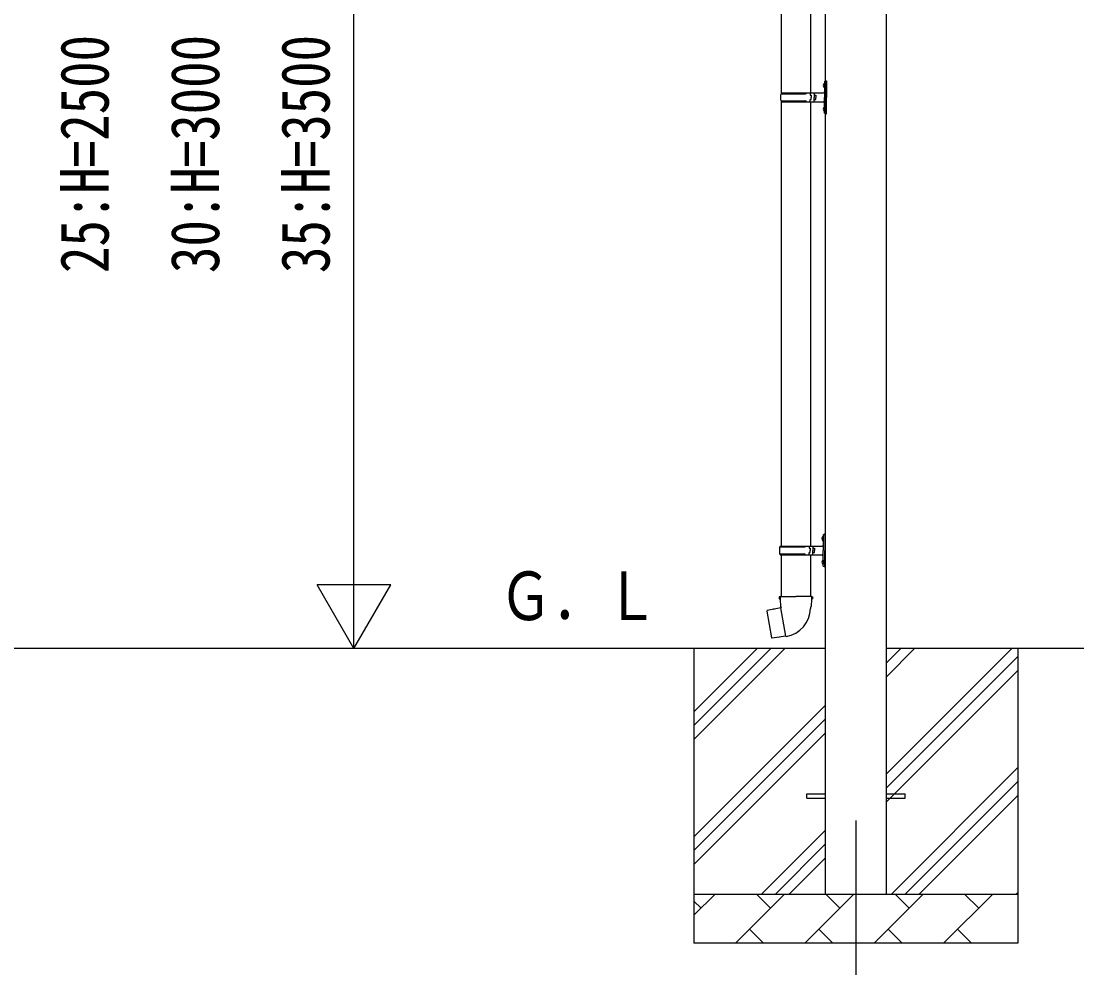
# Model space of a CAD drawing. Units: millimetres, scale not verified. Extents: x -12615 to 12615, y -8910 to 8910.
# Drawn here: x -3960 to -1809, y -5632 to -3704 of the extents above; entities that cross this region are included whole.
import ezdxf
from ezdxf.enums import TextEntityAlignment as Align

# ---------------------------------------------------------------- set-up
doc = ezdxf.new("R2010")
doc.units = ezdxf.units.MM
doc.header["$LTSCALE"] = 40
for name, color, linetype in [('0-3_YKK_12', 2, 'Continuous'), ('0-4_YKK_13', 4, 'Continuous'), ('0-5_YKK_A1', 4, 'Continuous'), ('0-6_YKK_D', 6, 'Continuous')]:
    doc.layers.add(name, color=color, linetype=linetype)
doc.styles.add('ＭＳ ゴシック', font='')
doc.styles.get('ＭＳ ゴシック').set_extended_font_data('MS Gothic')

msp = doc.modelspace()

# ---------------------------------------------------------------- linework, layer by layer
at = {"layer": '0-3_YKK_12'}
msp.add_line((-2259.22, -5332.18), (-2259.22, -5832.18), dxfattribs=at)
at = {"layer": '0-4_YKK_13'}
for p, q in [((-2411.72, -2962.74), (-2411.72, -3850.68)), ((-2351.72, -2962.74), (-2351.72, -3850.68)), ((-2323.22, -3827.68), (-2320.22, -3826.18)), ((-2323.22, -3827.68), (-2323.22, -3859.68)), ((-2320.22, -3826.18), (-2320.22, -3859.68)), ((-2320.22, -3826.18), (-2319.22, -3826.18)), ((-2319.22, -3826.18), (-2319.22, -3859.68)), ((-2325.52, -3833.54), (-2323.47, -3834.53)), ((-2324.25, -3831.53), (-2323.62, -3831.53)), ((-2324.25, -3831.53), (-2324.25, -3839.83)), ((-2324.25, -3839.83), (-2323.62, -3839.83)), ((-2323.62, -3831.53), (-2323.62, -3839.83)), ((-2323.62, -3831.53), (-2323.22, -3831.93)), ((-2323.62, -3839.83), (-2323.22, -3839.43)), ((-2323.47, -3834.53), (-2322.86, -3835.68)), ((-2323.22, -3831.93), (-2323.22, -3839.43)), ((-2412.22, -3852.68), (-2361.88, -3852.68)), ((-2412.22, -3866.68), (-2361.88, -3866.68)), ((-2411.72, -3868.68), (-2411.72, -4773.18)), ((-2411.22, -3850.68), (-2325.22, -3850.68)), ((-2411.22, -3850.68), (-2411.22, -3852.68)), ((-2411.22, -3868.68), (-2411.22, -3866.68)), ((-2411.22, -3868.68), (-2325.22, -3868.68)), ((-2352.22, -3850.68), (-2352.22, -3855.18)), ((-2352.22, -3855.18), (-2350.22, -3855.18)), ((-2352.22, -3868.68), (-2352.22, -3864.18)), ((-2352.22, -3864.18), (-2350.22, -3864.18)), ((-2351.72, -3868.68), (-2351.72, -4773.18)), ((-2350.22, -3855.18), (-2350.22, -3859.68)), ((-2350.22, -3864.18), (-2350.22, -3859.68)), ((-2344.22, -3850.68), (-2344.22, -3859.68)), ((-2344.22, -3855.18), (-2341.22, -3855.18)), ((-2344.22, -3868.68), (-2344.22, -3859.68)), ((-2344.22, -3864.18), (-2341.22, -3864.18)), ((-2341.22, -3855.18), (-2341.22, -3859.68)), ((-2341.22, -3864.18), (-2341.22, -3859.68)), ((-2323.22, -3891.68), (-2323.22, -3859.68)), ((-2320.22, -3893.18), (-2320.22, -3859.68)), ((-2319.22, -3893.18), (-2319.22, -3859.68)), ((-2325.52, -3881.54), (-2323.47, -3882.53)), ((-2324.25, -3879.53), (-2323.62, -3879.53)), ((-2324.25, -3879.53), (-2324.25, -3887.83)), ((-2324.25, -3887.83), (-2323.62, -3887.83)), ((-2323.62, -3879.53), (-2323.62, -3887.83)), ((-2323.62, -3879.53), (-2323.22, -3879.93)), ((-2323.62, -3887.83), (-2323.22, -3887.43)), ((-2323.47, -3882.53), (-2322.86, -3883.68)), ((-2323.22, -3879.93), (-2323.22, -3887.43)), ((-2323.22, -3891.68), (-2320.22, -3893.18)), ((-2320.22, -3893.18), (-2319.22, -3893.18)), ((-2325.72, -4750.18), (-2322.72, -4748.68)), ((-2325.72, -4750.18), (-2325.72, -4782.18)), ((-2322.72, -4748.68), (-2322.72, -4782.18)), ((-2322.72, -4748.68), (-2321.72, -4748.68)), ((-2321.72, -4748.68), (-2321.72, -4782.18)), ((-2413.72, -4773.18), (-2327.72, -4773.18)), ((-2413.72, -4773.18), (-2413.72, -4775.18)), ((-2354.72, -4773.18), (-2354.72, -4777.68)), ((-2346.72, -4773.18), (-2346.72, -4782.18)), ((-2328.02, -4756.04), (-2325.97, -4757.03)), ((-2326.75, -4754.03), (-2326.12, -4754.03)), ((-2326.75, -4754.03), (-2326.75, -4762.33)), ((-2326.75, -4762.33), (-2326.12, -4762.33)), ((-2326.12, -4754.03), (-2326.12, -4762.33)), ((-2326.12, -4754.03), (-2325.72, -4754.43)), ((-2326.12, -4762.33), (-2325.72, -4761.93)), ((-2325.97, -4757.03), (-2325.36, -4758.18)), ((-2325.72, -4754.43), (-2325.72, -4761.93)), ((-2414.72, -4775.18), (-2364.38, -4775.18)), ((-2414.72, -4789.18), (-2364.38, -4789.18)), ((-2413.72, -4791.18), (-2413.72, -4789.18)), ((-2413.72, -4791.18), (-2327.72, -4791.18)), ((-2411.72, -4791.18), (-2411.72, -4876.11)), ((-2354.72, -4777.68), (-2352.72, -4777.68)), ((-2354.72, -4791.18), (-2354.72, -4786.68)), ((-2354.72, -4786.68), (-2352.72, -4786.68)), ((-2352.72, -4777.68), (-2352.72, -4782.18)), ((-2352.72, -4786.68), (-2352.72, -4782.18)), ((-2351.72, -4791.18), (-2351.72, -4876.11)), ((-2346.72, -4777.68), (-2343.72, -4777.68)), ((-2346.72, -4791.18), (-2346.72, -4782.18)), ((-2346.72, -4786.68), (-2343.72, -4786.68)), ((-2343.72, -4777.68), (-2343.72, -4782.18)), ((-2343.72, -4786.68), (-2343.72, -4782.18)), ((-2325.72, -4814.18), (-2325.72, -4782.18)), ((-2322.72, -4815.68), (-2322.72, -4782.18)), ((-2321.72, -4815.68), (-2321.72, -4782.18)), ((-2328.02, -4804.04), (-2325.97, -4805.03)), ((-2326.75, -4802.03), (-2326.12, -4802.03)), ((-2326.75, -4802.03), (-2326.75, -4810.33)), ((-2326.75, -4810.33), (-2326.12, -4810.33)), ((-2326.12, -4802.03), (-2326.12, -4810.33)), ((-2326.12, -4802.03), (-2325.72, -4802.43)), ((-2326.12, -4810.33), (-2325.72, -4809.93)), ((-2325.97, -4805.03), (-2325.36, -4806.18)), ((-2325.72, -4802.43), (-2325.72, -4809.93)), ((-2325.72, -4814.18), (-2322.72, -4815.68)), ((-2322.72, -4815.68), (-2321.72, -4815.68)), ((-2413.57, -4876.11), (-2415.72, -4876.89)), ((-2415.72, -4876.89), (-2415.72, -4880.51)), ((-2415.72, -4880.51), (-2413.48, -4881.33)), ((-2413.57, -4876.11), (-2381.72, -4876.11)), ((-2413.57, -4876.11), (-2413.48, -4881.33)), ((-2413.48, -4881.33), (-2413.22, -4896.11)), ((-2349.87, -4876.11), (-2381.72, -4876.11)), ((-2347.72, -4880.51), (-2349.96, -4881.33)), ((-2349.87, -4876.11), (-2347.72, -4876.89)), ((-2347.72, -4876.89), (-2347.72, -4880.51)), ((-2412.31, -4899.31), (-2440.18, -4904.56)), ((-2427.44, -4901.96), (-2427.65, -4902.2)), ((-2413.22, -4896.11), (-2411.87, -4898.11)), ((-2401.95, -4956.61), (-2412.09, -4899.13)), ((-2412.06, -4898.31), (-2412.06, -4899.02)), ((-2411.87, -4898.11), (-2411.9, -4898.12)), ((-2351.53, -4898.05), (-2351.6, -4900.21)), ((-2350.22, -4896.11), (-2351.53, -4898.05)), ((-2440.18, -4904.56), (-2440.99, -4905.73)), ((-2440.99, -4905.73), (-2431.37, -4960.29)), ((-2417.34, -4959.2), (-2417.62, -4959.05)), ((-2401.65, -4957.37), (-2401.89, -4956.71)), ((-2359.22, -5277.68), (-2321.72, -5277.68)), ((-2359.22, -5286.68), (-2359.22, -5277.68)), ((-2359.22, -5286.68), (-2321.72, -5286.68)), ((-2196.72, -5277.68), (-2159.22, -5277.68)), ((-2196.72, -5286.68), (-2159.22, -5286.68)), ((-2159.22, -5286.68), (-2159.22, -5277.68))]:
    msp.add_line(p, q, dxfattribs=at)
for points in [[(-2325.52, -3837.83), (-2323.47, -3836.83), (-2322.86, -3835.68)], [(-2325.52, -3885.83), (-2323.47, -3884.83), (-2322.86, -3883.68)], [(-2328.02, -4760.33), (-2325.97, -4759.33), (-2325.36, -4758.18)], [(-2328.02, -4808.33), (-2325.97, -4807.33), (-2325.36, -4806.18)], [(-2349.87, -4876.11), (-2349.96, -4881.33), (-2350.22, -4896.11)], [(-2425.19, -4901.74), (-2425.47, -4901.59), (-2427.44, -4901.96)], [(-2402.22, -4956.51), (-2430.21, -4961.11), (-2431.37, -4960.29)], [(-2415.16, -4958.64), (-2415.37, -4958.88), (-2417.34, -4959.2)]]:
    msp.add_lwpolyline(points, dxfattribs=at)
for centre, radius, start, end in [((-2319.92, -3835.68), 6, 136.21765, 223.78235), ((-2325.22, -3848.68), 2, 270, 359.99998), ((-2363.47, -3859.68), 49.25, 171.82876, 180.00002), ((-2363.47, -3859.68), 49.25, 180.00002, 188.17127), ((-2361.88, -3850.68), 2, 270, 359.99998), ((-2361.88, -3868.68), 2, 0.00005, 90.00004), ((-2325.22, -3870.68), 2, 0.00005, 90.00004), ((-2319.92, -3883.68), 6, 136.21765, 223.78235), ((-2364.38, -4773.18), 2, 270, 359.99998), ((-2322.42, -4758.18), 6, 136.21765, 223.78235), ((-2327.72, -4771.18), 2, 270, 359.99998), ((-2365.97, -4782.18), 49.25, 171.82876, 180.00002), ((-2365.97, -4782.18), 49.25, 180.00002, 188.17127), ((-2364.38, -4791.18), 2, 0.00005, 90.00004), ((-2327.72, -4793.18), 2, 0.00005, 90.00004), ((-2322.42, -4806.18), 6, 136.21765, 223.78235), ((-2412.36, -4899.02), 0.3, 280.66842, 0), ((-2411.86, -4898.31), 0.2, 100, 180), ((-2411.87, -4898.11), 60.3, 279.96938, 358), ((-2402.17, -4956.81), 0.3, 20, 99.33158), ((-2401.46, -4957.3), 0.2, 200, 279.96938)]:
    msp.add_arc(centre, radius, start, end, dxfattribs=at)
at = {"layer": '0-5_YKK_A1'}
for p, q in [((-2321.72, -2685.18), (-2321.72, -5482.18)), ((-2196.72, -5482.18), (-2196.72, -2685.18)), ((-2321.72, -4982.18), (-3119.88, -4982.18)), ((-2589.22, -4982.18), (-2589.22, -5582.18)), ((-2589.22, -5167.23), (-2404.17, -4982.18)), ((-2589.22, -5138.95), (-2432.45, -4982.18)), ((-2589.22, -5110.67), (-2460.74, -4982.18)), ((-821.72, -4982.18), (-2196.72, -4982.18)), ((-2196.72, -5237.28), (-1941.62, -4982.18)), ((-2196.72, -5039.29), (-2139.61, -4982.18)), ((-2196.72, -5011.01), (-2167.89, -4982.18)), ((-1929.22, -4982.18), (-1929.22, -5582.18)), ((-2196.72, -5265.57), (-1929.22, -4998.07)), ((-2196.72, -5293.85), (-1929.22, -5026.35)), ((-2589.22, -5365.22), (-2321.72, -5097.72)), ((-2589.22, -5393.51), (-2321.72, -5126.01)), ((-2589.22, -5421.79), (-2321.72, -5154.29)), ((-2187.06, -5482.18), (-1929.22, -5224.34)), ((-2158.78, -5482.18), (-1929.22, -5252.62)), ((-2130.49, -5482.18), (-1929.22, -5280.91)), ((-2451.62, -5482.18), (-2321.72, -5352.28)), ((-2423.33, -5482.18), (-2321.72, -5380.57)), ((-2395.05, -5482.18), (-2321.72, -5408.85)), ((-2589.22, -5482.18), (-1929.22, -5482.18)), ((-2589.22, -5525.08), (-2546.32, -5482.18)), ((-2504.9, -5582.18), (-2404.9, -5482.18)), ((-2433.46, -5510.74), (-2462.01, -5482.18)), ((-2363.48, -5582.18), (-2263.48, -5482.18)), ((-2292.03, -5510.74), (-2320.59, -5482.18)), ((-2222.06, -5582.18), (-2122.06, -5482.18)), ((-2150.61, -5510.74), (-2179.17, -5482.18)), ((-2080.64, -5582.18), (-1980.64, -5482.18)), ((-2009.19, -5510.74), (-2037.75, -5482.18)), ((-1932.5, -5482.18), (-1929.22, -5478.9)), ((-2574.88, -5510.74), (-2589.22, -5496.4)), ((-2476.35, -5553.63), (-2447.8, -5582.18)), ((-2334.93, -5553.63), (-2306.37, -5582.18)), ((-2193.51, -5553.63), (-2164.95, -5582.18)), ((-2052.09, -5553.63), (-2023.53, -5582.18)), ((-1929.22, -5582.18), (-2589.22, -5582.18))]:
    msp.add_line(p, q, dxfattribs=at)
at = {"layer": '0-6_YKK_D'}
for p, q in [((-3281.82, -4832.18), (-3281.82, -2832.18)), ((-3281.82, -4982.18), (-3281.82, -4722.38)), ((-3281.82, -4982.18), (-3356.82, -4852.28)), ((-3206.82, -4852.28), (-3356.82, -4852.28)), ((-3281.82, -4982.18), (-3206.82, -4852.28)), ((-3085.86, -4982.18), (-4482.82, -4982.18)), ((-3085.86, -4982.18), (-3282.82, -4982.18))]:
    msp.add_line(p, q, dxfattribs=at)

# ---------------------------------------------------------------- texts
at = {"layer": '0-5_YKK_A1', "style": 'ＭＳ ゴシック', "width": 0.8}
msp.add_text('Ｇ．Ｌ', height=98.97, dxfattribs=at).set_placement((-2986.04, -4953.73), align=Align.BOTTOM_LEFT)
at = {"layer": '0-6_YKK_D', "style": 'ＭＳ ゴシック', "width": 0.8}
for s, p in [('25:H=2500', (-3751.82, -4217.38)), ('30:H=3000', (-3526.82, -4217.38)), ('35:H=3500', (-3301.82, -4217.38))]:
    msp.add_text(s, height=98.97, rotation=90, dxfattribs=at).set_placement(p, align=Align.BOTTOM_LEFT)

doc.saveas('drawing.dxf')
